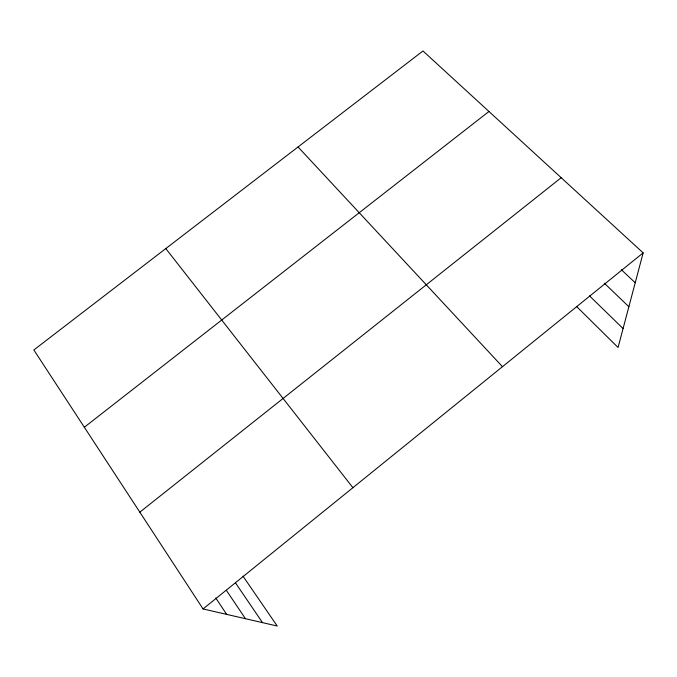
<?xml version="1.0" encoding="UTF-8"?>
<svg xmlns="http://www.w3.org/2000/svg" width="677" height="677" viewBox="0 0 677 677"><rect width="100%" height="100%" fill="white"/><g stroke="black" fill="none" stroke-linecap="round" stroke-linejoin="round"><path stroke-width="1.02" d="M243.001 576.161L277.223 626.03L203.058 608.945L33.85 349.967L422.973 50.97L643.15 252.868L618.067 347.487L576.508 306.427M203.058 608.945L643.15 252.868M139.826 512.167L561.191 177.712M84.337 427.238L488.955 111.477M621.359 269.734L635.229 282.758M604.324 283.206L628.874 306.706M589.54 295.9L623.077 328.565M298.049 146.96L502.469 366.689M165.797 248.577L352.912 487.702M235.537 582.948L262.515 622.645M226.355 590.302L245.455 618.71M215.76 597.969L226.66 614.386"/></g></svg>
